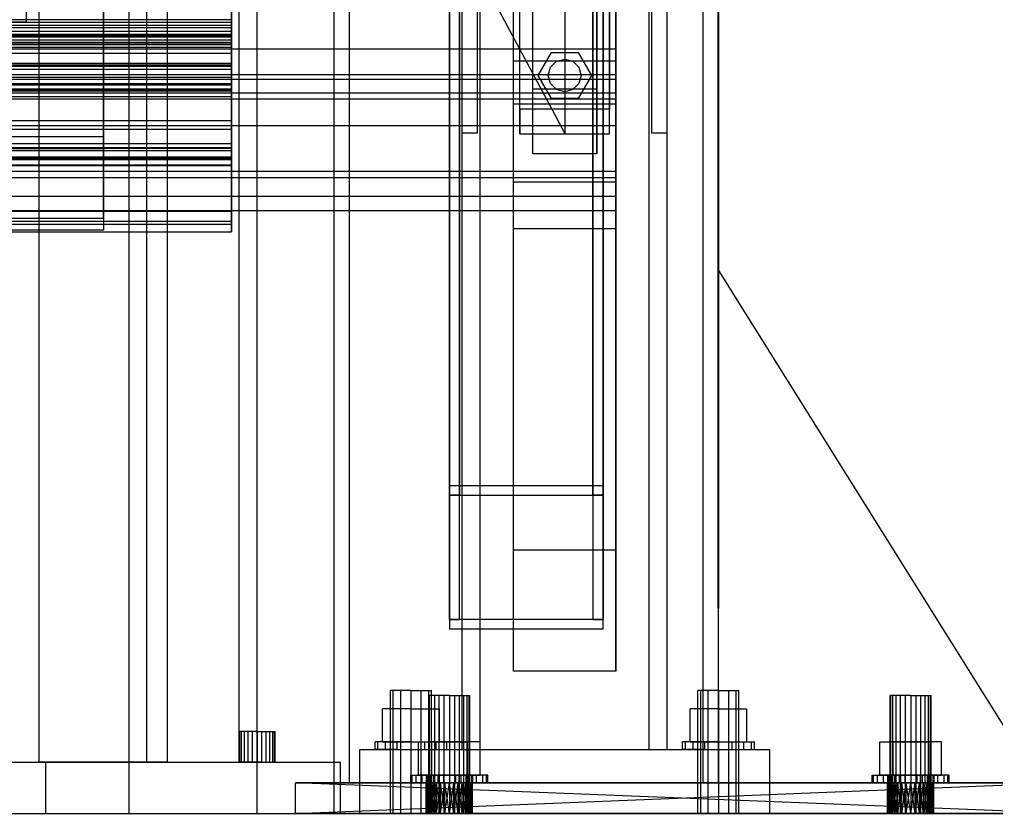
# Model space of a CAD drawing. Header units: millimetres. Extents: x -1970 to 34302, y -65268 to 6837.
# Drawn here: x 217.3 to 598.1, y -36000 to -35690 of the extents above; entities that cross this region are included whole.
import ezdxf

# ---------------------------------------------------------------- set-up
doc = ezdxf.new("R2010")
doc.units = ezdxf.units.MM
for name, color, linetype, lineweight in [('COTAS_O', 1, 'Continuous', 0), ('COTAS_P', 1, 'Continuous', 0), ('frontal_briquetadora', 7, 'Continuous', 0), ('frontal_C01', 7, 'Continuous', 0), ('frontal_C02', 7, 'Continuous', 0), ('frontal_C05', 7, 'Continuous', 0), ('frontal_C07', 7, 'Continuous', 0), ('frontal_dos-mix', 7, 'Continuous', 0), ('frontal_tolva_provisional', 7, 'Continuous', 0)]:
    doc.layers.add(name, color=color, linetype=linetype, lineweight=lineweight)
doc.dimstyles.new('R19_100', dxfattribs={"dimtxt": 250, "dimasz": 150, "dimexe": 150, "dimexo": 80, "dimgap": 100, "dimtad": 1, "dimtih": 1, "dimtoh": 1, "dimdsep": 46, "dimcen": 0.09, "dimadec": 0, "dimazin": 0, "dimtfac": 1, "dimtdec": 4, "dimtofl": 0, "dimtmove": 0, "dimatfit": 3, "dimfxl": 1, "dimtolj": 1, "dimtzin": 0, "dimarcsym": 0})

# ---------------------------------------------------------------- blocks, each defined once
blk = doc.blocks.new('*D41')
at = {"layer": 'COTAS_O', "color": 0, "lineweight": -2, "transparency": 16777216}
for p, q in [((-1480, -35920), (-1480, -35150)), ((490, -35920), (490, -35150)), ((-1330, -35300), (340, -35300))]:
    blk.add_line(p, q, dxfattribs=at)
at = {"layer": 'COTAS_O', "color": 0, "transparency": 16777216}
for points in [[(-1330, -35275), (-1330, -35325), (-1480, -35300)], [(340, -35275), (340, -35325), (490, -35300)]]:
    blk.add_solid(points, dxfattribs=at)
at = {"layer": 'Defpoints', "color": 0, "transparency": 16777216}
for p in [(490, -35300), (-1480, -36000), (490, -36000)]:
    blk.add_point(p, dxfattribs=at)
blk = doc.blocks.new('*D43')
at = {"layer": 'COTAS_P', "color": 0, "lineweight": -2, "transparency": 16777216}
for p, q in [((-804, -35920), (-804, -35150)), ((804, -35920), (804, -35150)), ((-654, -35300), (654, -35300))]:
    blk.add_line(p, q, dxfattribs=at)
at = {"layer": 'COTAS_P', "color": 0, "transparency": 16777216}
for points in [[(-654, -35275), (-654, -35325), (-804, -35300)], [(654, -35275), (654, -35325), (804, -35300)]]:
    blk.add_solid(points, dxfattribs=at)
at = {"layer": 'Defpoints', "color": 0, "transparency": 16777216}
for p in [(804, -35300), (-804, -36000), (804, -36000)]:
    blk.add_point(p, dxfattribs=at)

msp = doc.modelspace()

# ---------------------------------------------------------------- linework, layer by layer
at = {"layer": 'frontal_briquetadora'}
for p, q in [((340, -35988), (340, -34950)), ((346, -35988), (346, -34950)), ((484, -35988), (484, -34950)), ((490, -35988), (490, -34950)), ((385, -35872.053), (385, -35072.053)), ((445, -35072.053), (445, -35872.053)), ((385, -35075.779), (385, -35875.779)), ((389, -35075.779), (389, -35875.779)), ((441, -35875.779), (441, -35075.779)), ((445, -35875.779), (445, -35075.779)), ((385, -35924.221), (385, -35124.221)), ((389, -35924.221), (389, -35124.221)), ((441, -35124.221), (441, -35924.221)), ((445, -35124.221), (445, -35924.221)), ((385, -35127.947), (385, -35927.947)), ((445, -35927.947), (445, -35127.947)), ((490, -35988), (490, -35788)), ((490, -35788), (615, -35988)), ((445, -35872.053), (385, -35872.053)), ((385, -35872.053), (385, -35875.779)), ((445, -35875.779), (445, -35872.053)), ((385, -35875.779), (445, -35875.779)), ((389, -35875.779), (385, -35875.779)), ((385, -35875.779), (385, -35924.221)), ((389, -35924.221), (389, -35875.779)), ((445, -35875.779), (441, -35875.779)), ((441, -35875.779), (441, -35924.221)), ((445, -35924.221), (445, -35875.779)), ((445, -35924.221), (385, -35924.221)), ((385, -35924.221), (385, -35927.947)), ((385, -35924.221), (389, -35924.221)), ((441, -35924.221), (445, -35924.221)), ((445, -35927.947), (445, -35924.221)), ((385, -35927.947), (445, -35927.947)), ((377.273, -35954), (377, -35954)), ((377, -36000), (377, -35954)), ((378.072, -35954), (377.273, -35954)), ((377.273, -36000), (377.273, -35954)), ((379.343, -35954), (378.072, -35954)), ((378.072, -36000), (378.072, -35954)), ((381, -35954), (379.343, -35954)), ((379.343, -36000), (379.343, -35954)), ((382.929, -35954), (381, -35954)), ((381, -36000), (381, -35954)), ((385, -35954), (382.929, -35954)), ((382.929, -36000), (382.929, -35954)), ((385, -35954), (387.071, -35954)), ((385, -35954), (385, -36000)), ((387.071, -35954), (389, -35954)), ((387.071, -36000), (387.071, -35954)), ((389, -35954), (390.657, -35954)), ((389, -36000), (389, -35954)), ((390.657, -35954), (391.928, -35954)), ((390.657, -36000), (390.657, -35954)), ((391.928, -35954), (392.727, -35954)), ((391.928, -36000), (391.928, -35954)), ((392.727, -35954), (393, -35954)), ((392.727, -36000), (392.727, -35954)), ((393, -36000), (393, -35954)), ((557.273, -35954), (557, -35954)), ((557, -36000), (557, -35954)), ((558.072, -35954), (557.273, -35954)), ((557.273, -36000), (557.273, -35954)), ((559.343, -35954), (558.072, -35954)), ((558.072, -36000), (558.072, -35954)), ((561, -35954), (559.343, -35954)), ((559.343, -36000), (559.343, -35954)), ((562.929, -35954), (561, -35954)), ((561, -36000), (561, -35954)), ((565, -35954), (562.929, -35954)), ((562.929, -36000), (562.929, -35954)), ((565, -35954), (567.071, -35954)), ((565, -35954), (565, -36000)), ((567.071, -35954), (569, -35954)), ((567.071, -36000), (567.071, -35954)), ((569, -35954), (570.657, -35954)), ((569, -36000), (569, -35954)), ((570.657, -35954), (571.928, -35954)), ((570.657, -36000), (570.657, -35954)), ((571.928, -35954), (572.727, -35954)), ((571.928, -36000), (571.928, -35954)), ((572.727, -35954), (573, -35954)), ((572.727, -36000), (572.727, -35954)), ((573, -36000), (573, -35954)), ((373.006, -35985), (373.006, -35972)), ((373.006, -35972), (385, -35972)), ((373.006, -35972), (378.072, -35972)), ((385, -35972), (378.072, -35972)), ((378.072, -35972), (378.072, -35985)), ((396.994, -35972), (385, -35972)), ((385, -35972), (385, -35985)), ((385, -35972), (391.928, -35972)), ((391.928, -35972), (391.928, -35985)), ((396.994, -35972), (391.928, -35972)), ((396.994, -35985), (396.994, -35972)), ((553.006, -35985), (553.006, -35972)), ((553.006, -35972), (565, -35972)), ((553.006, -35972), (558.072, -35972)), ((565, -35972), (558.072, -35972)), ((558.072, -35972), (558.072, -35985)), ((576.994, -35972), (565, -35972)), ((565, -35972), (565, -35985)), ((565, -35972), (571.928, -35972)), ((571.928, -35972), (571.928, -35985)), ((576.994, -35972), (571.928, -35972)), ((576.994, -35985), (576.994, -35972)), ((370, -35988), (370, -35985)), ((370, -35985), (370.511, -35985)), ((370, -35985), (376, -35985)), ((370.511, -35988), (370.511, -35985)), ((370.511, -35985), (372.01, -35985)), ((370.511, -35985), (376.307, -35985)), ((372.01, -35988), (372.01, -35985)), ((372.01, -35985), (374.393, -35985)), ((372.01, -35985), (377.206, -35985)), ((385, -35985), (373.006, -35985)), ((378.072, -35985), (373.006, -35985)), ((374.393, -35988), (374.393, -35985)), ((374.393, -35985), (377.5, -35985)), ((374.393, -35985), (378.636, -35985)), ((376.307, -35985), (376, -35985)), ((376, -35985), (376, -35988)), ((377.206, -35985), (376.307, -35985)), ((376.307, -35985), (376.307, -35988)), ((378.636, -35985), (377.206, -35985)), ((377.206, -35985), (377.206, -35988)), ((377.5, -35988), (377.5, -35985)), ((377.5, -35985), (381.118, -35985)), ((377.5, -35985), (380.5, -35985)), ((378.072, -35985), (385, -35985)), ((380.5, -35985), (378.636, -35985)), ((378.636, -35985), (378.636, -35988)), ((382.671, -35985), (380.5, -35985)), ((380.5, -35985), (380.5, -35988)), ((381.118, -35988), (381.118, -35985)), ((381.118, -35985), (385, -35985)), ((381.118, -35985), (382.671, -35985)), ((385, -35985), (382.671, -35985)), ((382.671, -35985), (382.671, -35988)), ((388.882, -35985), (385, -35985)), ((385, -35985), (385, -35988)), ((385, -35985), (387.329, -35985)), ((385, -35985), (396.994, -35985)), ((391.928, -35985), (385, -35985)), ((387.329, -35985), (387.329, -35988)), ((388.882, -35985), (387.329, -35985)), ((387.329, -35985), (389.5, -35985)), ((388.882, -35988), (388.882, -35985)), ((392.5, -35985), (388.882, -35985)), ((389.5, -35985), (389.5, -35988)), ((392.5, -35985), (389.5, -35985)), ((389.5, -35985), (391.364, -35985)), ((391.364, -35985), (391.364, -35988)), ((395.607, -35985), (391.364, -35985)), ((391.364, -35985), (392.794, -35985)), ((391.928, -35985), (396.994, -35985)), ((392.5, -35988), (392.5, -35985)), ((395.607, -35985), (392.5, -35985)), ((392.794, -35985), (392.794, -35988)), ((397.99, -35985), (392.794, -35985)), ((392.794, -35985), (393.693, -35985)), ((393.693, -35985), (393.693, -35988)), ((399.489, -35985), (393.693, -35985)), ((393.693, -35985), (394, -35985)), ((394, -35985), (394, -35988)), ((400, -35985), (394, -35985)), ((395.607, -35988), (395.607, -35985)), ((397.99, -35985), (395.607, -35985)), ((397.99, -35988), (397.99, -35985)), ((399.489, -35985), (397.99, -35985)), ((399.489, -35988), (399.489, -35985)), ((400, -35985), (399.489, -35985)), ((400, -35988), (400, -35985)), ((550, -35988), (550, -35985)), ((550, -35985), (550.511, -35985)), ((550, -35985), (556, -35985)), ((550.511, -35988), (550.511, -35985)), ((550.511, -35985), (552.01, -35985)), ((550.511, -35985), (556.307, -35985)), ((552.01, -35988), (552.01, -35985)), ((552.01, -35985), (554.393, -35985)), ((552.01, -35985), (557.206, -35985)), ((565, -35985), (553.006, -35985)), ((558.072, -35985), (553.006, -35985)), ((554.393, -35988), (554.393, -35985)), ((554.393, -35985), (557.5, -35985)), ((554.393, -35985), (558.636, -35985)), ((556.307, -35985), (556, -35985)), ((556, -35985), (556, -35988)), ((557.206, -35985), (556.307, -35985)), ((556.307, -35985), (556.307, -35988)), ((558.636, -35985), (557.206, -35985)), ((557.206, -35985), (557.206, -35988)), ((557.5, -35988), (557.5, -35985)), ((557.5, -35985), (561.118, -35985)), ((557.5, -35985), (560.5, -35985)), ((558.072, -35985), (565, -35985)), ((560.5, -35985), (558.636, -35985)), ((558.636, -35985), (558.636, -35988)), ((562.671, -35985), (560.5, -35985)), ((560.5, -35985), (560.5, -35988)), ((561.118, -35988), (561.118, -35985)), ((561.118, -35985), (565, -35985)), ((561.118, -35985), (562.671, -35985)), ((565, -35985), (562.671, -35985)), ((562.671, -35985), (562.671, -35988)), ((568.882, -35985), (565, -35985)), ((565, -35985), (565, -35988)), ((565, -35985), (567.329, -35985)), ((565, -35985), (576.994, -35985)), ((571.928, -35985), (565, -35985)), ((567.329, -35985), (567.329, -35988)), ((568.882, -35985), (567.329, -35985)), ((567.329, -35985), (569.5, -35985)), ((568.882, -35988), (568.882, -35985)), ((572.5, -35985), (568.882, -35985)), ((569.5, -35985), (569.5, -35988)), ((572.5, -35985), (569.5, -35985)), ((569.5, -35985), (571.364, -35985)), ((571.364, -35985), (571.364, -35988)), ((575.607, -35985), (571.364, -35985)), ((571.364, -35985), (572.794, -35985)), ((571.928, -35985), (576.994, -35985)), ((572.5, -35988), (572.5, -35985)), ((575.607, -35985), (572.5, -35985)), ((572.794, -35985), (572.794, -35988)), ((577.99, -35985), (572.794, -35985)), ((572.794, -35985), (573.693, -35985)), ((573.693, -35985), (573.693, -35988)), ((579.489, -35985), (573.693, -35985)), ((573.693, -35985), (574, -35985)), ((574, -35985), (574, -35988)), ((580, -35985), (574, -35985)), ((575.607, -35988), (575.607, -35985)), ((577.99, -35985), (575.607, -35985)), ((577.99, -35988), (577.99, -35985)), ((579.489, -35985), (577.99, -35985)), ((579.489, -35988), (579.489, -35985)), ((580, -35985), (579.489, -35985)), ((580, -35988), (580, -35985)), ((565, -35988), (325, -35988)), ((325, -35988), (563.244, -35988)), ((325, -35988), (385, -35988)), ((386.756, -35988), (325, -35988)), ((325, -35988), (383.244, -35988)), ((625, -35988), (325, -35988)), ((325, -35988), (561.556, -35988)), ((388.444, -35988), (325, -35988)), ((325, -35988), (381.556, -35988)), ((325, -35988), (560, -35988)), ((390, -35988), (325, -35988)), ((325, -35988), (380, -35988)), ((325, -35988), (558.636, -35988)), ((325, -35988), (378.636, -35988)), ((325, -35988), (557.517, -35988)), ((325, -35988), (377.517, -35988)), ((325, -35988), (556.685, -35988)), ((325, -35988), (376.685, -35988)), ((325, -35988), (556.173, -35988)), ((325, -35988), (376.173, -35988)), ((325, -35988), (556, -35988)), ((325, -35988), (376, -35988)), ((566.756, -35988), (325, -35988)), ((325, -36000), (325, -35988)), ((625, -36000), (325, -35988)), ((325, -36000), (625, -35988)), ((340, -35988), (346, -35988)), ((346, -35988), (484, -35988)), ((370.511, -35988), (370, -35988)), ((376, -35988), (370, -35988)), ((372.01, -35988), (370.511, -35988)), ((376.307, -35988), (370.511, -35988)), ((374.393, -35988), (372.01, -35988)), ((377.206, -35988), (372.01, -35988)), ((377.5, -35988), (374.393, -35988)), ((378.636, -35988), (374.393, -35988)), ((376, -35988), (376.173, -35988)), ((385, -35988), (376, -35988)), ((383.244, -35988), (376, -35988)), ((381.556, -35988), (376, -35988)), ((380, -35988), (376, -35988)), ((378.636, -35988), (376, -35988)), ((377.517, -35988), (376, -35988)), ((376, -36000), (376.173, -35988)), ((376, -36000), (376, -35988)), ((376.173, -36000), (376, -35988)), ((376, -35988), (376.307, -35988)), ((376.173, -35988), (376.685, -35988)), ((385, -35988), (376.173, -35988)), ((376.173, -36000), (376.685, -35988)), ((376.173, -36000), (376.173, -35988)), ((376.685, -36000), (376.173, -35988)), ((376.307, -35988), (377.206, -35988)), ((376.685, -35988), (377.517, -35988)), ((385, -35988), (376.685, -35988)), ((376.685, -36000), (377.517, -35988)), ((376.685, -36000), (376.685, -35988)), ((377.517, -36000), (376.685, -35988)), ((377.206, -35988), (378.636, -35988)), ((381.118, -35988), (377.5, -35988)), ((380.5, -35988), (377.5, -35988)), ((377.517, -35988), (378.636, -35988)), ((385, -35988), (377.517, -35988)), ((377.517, -36000), (378.636, -35988)), ((377.517, -36000), (377.517, -35988)), ((378.636, -36000), (377.517, -35988)), ((378.636, -35988), (380, -35988)), ((385, -35988), (378.636, -35988)), ((378.636, -36000), (380, -35988)), ((378.636, -36000), (378.636, -35988)), ((380, -36000), (378.636, -35988)), ((378.636, -35988), (380.5, -35988)), ((380, -35988), (381.556, -35988)), ((385, -35988), (380, -35988)), ((380, -36000), (381.556, -35988)), ((380, -36000), (380, -35988)), ((381.556, -36000), (380, -35988)), ((380.5, -35988), (382.671, -35988)), ((385, -35988), (381.118, -35988)), ((382.671, -35988), (381.118, -35988)), ((381.556, -35988), (383.244, -35988)), ((385, -35988), (381.556, -35988)), ((381.556, -36000), (383.244, -35988)), ((381.556, -36000), (381.556, -35988)), ((383.244, -36000), (381.556, -35988)), ((382.671, -35988), (385, -35988)), ((383.244, -35988), (385, -35988)), ((383.244, -36000), (385, -35988)), ((383.244, -36000), (383.244, -35988)), ((385, -36000), (383.244, -35988)), ((385, -35988), (386.756, -35988)), ((385, -35988), (388.444, -35988)), ((385, -35988), (390, -35988)), ((385, -35988), (391.364, -35988)), ((385, -35988), (392.483, -35988)), ((385, -35988), (393.315, -35988)), ((385, -35988), (393.827, -35988)), ((385, -35988), (394, -35988)), ((385, -35988), (385, -36000)), ((386.756, -36000), (385, -35988)), ((385, -36000), (386.756, -35988)), ((385, -35988), (388.882, -35988)), ((387.329, -35988), (385, -35988)), ((386.756, -35988), (388.444, -35988)), ((386.756, -35988), (394, -35988)), ((386.756, -36000), (386.756, -35988)), ((388.444, -36000), (386.756, -35988)), ((386.756, -36000), (388.444, -35988)), ((387.329, -35988), (388.882, -35988)), ((389.5, -35988), (387.329, -35988)), ((388.444, -35988), (390, -35988)), ((388.444, -35988), (394, -35988)), ((388.444, -36000), (388.444, -35988)), ((390, -36000), (388.444, -35988)), ((388.444, -36000), (390, -35988)), ((388.882, -35988), (392.5, -35988)), ((389.5, -35988), (392.5, -35988)), ((391.364, -35988), (389.5, -35988)), ((391.364, -35988), (390, -35988)), ((390, -35988), (394, -35988)), ((390, -35988), (558.636, -35988)), ((565, -35988), (390, -35988)), ((390, -36000), (390, -35988)), ((391.364, -36000), (390, -35988)), ((390, -36000), (391.364, -35988)), ((392.483, -35988), (391.364, -35988)), ((391.364, -35988), (394, -35988)), ((391.364, -35988), (558.636, -35988)), ((391.364, -35988), (556, -35988)), ((391.364, -35988), (556.173, -35988)), ((391.364, -35988), (556.685, -35988)), ((391.364, -35988), (557.517, -35988)), ((565, -35988), (391.364, -35988)), ((391.364, -36000), (391.364, -35988)), ((392.483, -36000), (391.364, -35988)), ((391.364, -36000), (392.483, -35988)), ((391.364, -35988), (395.607, -35988)), ((392.794, -35988), (391.364, -35988)), ((393.315, -35988), (392.483, -35988)), ((392.483, -35988), (394, -35988)), ((392.483, -35988), (558.636, -35988)), ((565, -35988), (392.483, -35988)), ((392.483, -36000), (392.483, -35988)), ((393.315, -36000), (392.483, -35988)), ((392.483, -36000), (393.315, -35988)), ((392.5, -35988), (395.607, -35988)), ((392.794, -35988), (397.99, -35988)), ((393.693, -35988), (392.794, -35988)), ((393.827, -35988), (393.315, -35988)), ((393.315, -35988), (394, -35988)), ((393.315, -35988), (558.636, -35988)), ((565, -35988), (393.315, -35988)), ((393.315, -36000), (393.315, -35988)), ((393.827, -36000), (393.315, -35988)), ((393.315, -36000), (393.827, -35988)), ((393.693, -35988), (399.489, -35988)), ((394, -35988), (393.693, -35988)), ((394, -35988), (393.827, -35988)), ((393.827, -35988), (558.636, -35988)), ((393.827, -35988), (565, -35988)), ((393.827, -36000), (393.827, -35988)), ((394, -36000), (393.827, -35988)), ((393.827, -36000), (394, -35988)), ((394, -35988), (558.636, -35988)), ((394, -35988), (560, -35988)), ((394, -35988), (561.556, -35988)), ((394, -35988), (563.244, -35988)), ((394, -35988), (565, -35988)), ((394, -36000), (394, -35988)), ((394, -35988), (400, -35988)), ((395.607, -35988), (397.99, -35988)), ((397.99, -35988), (399.489, -35988)), ((399.489, -35988), (400, -35988)), ((484, -35988), (490, -35988)), ((615, -35988), (490, -35988)), ((550.511, -35988), (550, -35988)), ((556, -35988), (550, -35988)), ((552.01, -35988), (550.511, -35988)), ((556.307, -35988), (550.511, -35988)), ((554.393, -35988), (552.01, -35988)), ((557.206, -35988), (552.01, -35988)), ((557.5, -35988), (554.393, -35988)), ((558.636, -35988), (554.393, -35988)), ((556, -35988), (556.173, -35988)), ((565, -35988), (556, -35988)), ((563.244, -35988), (556, -35988)), ((561.556, -35988), (556, -35988)), ((560, -35988), (556, -35988)), ((558.636, -35988), (556, -35988)), ((556, -36000), (556.173, -35988)), ((556, -36000), (556, -35988)), ((556.173, -36000), (556, -35988)), ((556, -35988), (556.307, -35988)), ((556.173, -35988), (556.685, -35988)), ((565, -35988), (556.173, -35988)), ((556.173, -36000), (556.685, -35988)), ((556.173, -36000), (556.173, -35988)), ((556.685, -36000), (556.173, -35988)), ((556.307, -35988), (557.206, -35988)), ((556.685, -35988), (557.517, -35988)), ((565, -35988), (556.685, -35988)), ((556.685, -36000), (557.517, -35988)), ((556.685, -36000), (556.685, -35988)), ((557.517, -36000), (556.685, -35988)), ((557.206, -35988), (558.636, -35988)), ((561.118, -35988), (557.5, -35988)), ((560.5, -35988), (557.5, -35988)), ((557.517, -35988), (558.636, -35988)), ((565, -35988), (557.517, -35988)), ((557.517, -36000), (558.636, -35988)), ((557.517, -36000), (557.517, -35988)), ((558.636, -36000), (557.517, -35988)), ((558.636, -35988), (560, -35988)), ((565, -35988), (558.636, -35988)), ((558.636, -36000), (560, -35988)), ((558.636, -36000), (558.636, -35988)), ((560, -36000), (558.636, -35988)), ((558.636, -35988), (560.5, -35988)), ((560, -35988), (561.556, -35988)), ((565, -35988), (560, -35988)), ((560, -36000), (561.556, -35988)), ((560, -36000), (560, -35988)), ((561.556, -36000), (560, -35988)), ((560.5, -35988), (562.671, -35988)), ((565, -35988), (561.118, -35988)), ((562.671, -35988), (561.118, -35988)), ((561.556, -35988), (563.244, -35988)), ((565, -35988), (561.556, -35988)), ((561.556, -36000), (563.244, -35988)), ((561.556, -36000), (561.556, -35988)), ((563.244, -36000), (561.556, -35988)), ((562.671, -35988), (565, -35988)), ((563.244, -35988), (565, -35988)), ((563.244, -36000), (565, -35988)), ((563.244, -36000), (563.244, -35988)), ((565, -36000), (563.244, -35988)), ((565, -35988), (566.756, -35988)), ((565, -35988), (625, -35988)), ((565, -35988), (565, -36000)), ((566.756, -36000), (565, -35988)), ((565, -36000), (566.756, -35988)), ((565, -35988), (568.882, -35988)), ((567.329, -35988), (565, -35988)), ((566.756, -35988), (625, -35988)), ((568.444, -35988), (566.756, -35988)), ((566.756, -35988), (570, -35988)), ((566.756, -35988), (571.364, -35988)), ((566.756, -35988), (572.483, -35988)), ((566.756, -35988), (573.315, -35988)), ((566.756, -35988), (573.827, -35988)), ((566.756, -35988), (574, -35988)), ((566.756, -36000), (566.756, -35988)), ((568.444, -36000), (566.756, -35988)), ((566.756, -36000), (568.444, -35988)), ((567.329, -35988), (568.882, -35988)), ((569.5, -35988), (567.329, -35988)), ((568.444, -35988), (625, -35988)), ((570, -35988), (568.444, -35988)), ((568.444, -35988), (574, -35988)), ((568.444, -36000), (568.444, -35988)), ((570, -36000), (568.444, -35988)), ((568.444, -36000), (570, -35988)), ((568.882, -35988), (572.5, -35988)), ((569.5, -35988), (572.5, -35988)), ((571.364, -35988), (569.5, -35988)), ((570, -35988), (625, -35988)), ((571.364, -35988), (570, -35988)), ((570, -35988), (574, -35988)), ((570, -36000), (570, -35988)), ((571.364, -36000), (570, -35988)), ((570, -36000), (571.364, -35988)), ((571.364, -35988), (625, -35988)), ((572.483, -35988), (571.364, -35988)), ((571.364, -35988), (574, -35988)), ((571.364, -36000), (571.364, -35988)), ((572.483, -36000), (571.364, -35988)), ((571.364, -36000), (572.483, -35988)), ((571.364, -35988), (575.607, -35988)), ((572.794, -35988), (571.364, -35988)), ((572.483, -35988), (625, -35988)), ((573.315, -35988), (572.483, -35988)), ((572.483, -35988), (574, -35988)), ((572.483, -36000), (572.483, -35988)), ((573.315, -36000), (572.483, -35988)), ((572.483, -36000), (573.315, -35988)), ((572.5, -35988), (575.607, -35988)), ((572.794, -35988), (577.99, -35988)), ((573.693, -35988), (572.794, -35988)), ((573.315, -35988), (625, -35988)), ((573.827, -35988), (573.315, -35988)), ((573.315, -36000), (573.315, -35988)), ((573.827, -36000), (573.315, -35988)), ((573.315, -36000), (573.827, -35988)), ((573.693, -35988), (579.489, -35988)), ((574, -35988), (573.693, -35988)), ((573.827, -35988), (625, -35988)), ((574, -35988), (573.827, -35988)), ((573.827, -36000), (573.827, -35988)), ((574, -36000), (573.827, -35988)), ((573.827, -36000), (574, -35988)), ((574, -35988), (625, -35988)), ((574, -36000), (574, -35988)), ((574, -35988), (580, -35988)), ((575.607, -35988), (577.99, -35988)), ((577.99, -35988), (579.489, -35988)), ((579.489, -35988), (580, -35988)), ((325, -36000), (565, -36000)), ((563.244, -36000), (325, -36000)), ((385, -36000), (325, -36000)), ((325, -36000), (386.756, -36000)), ((383.244, -36000), (325, -36000)), ((325, -36000), (625, -36000)), ((561.556, -36000), (325, -36000)), ((325, -36000), (388.444, -36000)), ((381.556, -36000), (325, -36000)), ((560, -36000), (325, -36000)), ((325, -36000), (390, -36000)), ((380, -36000), (325, -36000)), ((558.636, -36000), (325, -36000)), ((378.636, -36000), (325, -36000)), ((557.517, -36000), (325, -36000)), ((377.517, -36000), (325, -36000)), ((556.685, -36000), (325, -36000)), ((376.685, -36000), (325, -36000)), ((556.173, -36000), (325, -36000)), ((376.173, -36000), (325, -36000)), ((556, -36000), (325, -36000)), ((376, -36000), (325, -36000)), ((325, -36000), (566.756, -36000)), ((376.173, -36000), (376, -36000)), ((376, -36000), (385, -36000)), ((376, -36000), (383.244, -36000)), ((376, -36000), (381.556, -36000)), ((376, -36000), (380, -36000)), ((376, -36000), (378.636, -36000)), ((376, -36000), (377.517, -36000)), ((376.685, -36000), (376.173, -36000)), ((376.173, -36000), (385, -36000)), ((377.517, -36000), (376.685, -36000)), ((376.685, -36000), (385, -36000)), ((377.273, -36000), (377, -36000)), ((378.072, -36000), (377.273, -36000)), ((378.636, -36000), (377.517, -36000)), ((377.517, -36000), (385, -36000)), ((379.343, -36000), (378.072, -36000)), ((380, -36000), (378.636, -36000)), ((378.636, -36000), (385, -36000)), ((381, -36000), (379.343, -36000)), ((381.556, -36000), (380, -36000)), ((380, -36000), (385, -36000)), ((382.929, -36000), (381, -36000)), ((383.244, -36000), (381.556, -36000)), ((381.556, -36000), (385, -36000)), ((382.929, -36000), (385, -36000)), ((385, -36000), (383.244, -36000)), ((386.756, -36000), (385, -36000)), ((388.444, -36000), (385, -36000)), ((390, -36000), (385, -36000)), ((391.364, -36000), (385, -36000)), ((392.483, -36000), (385, -36000)), ((393.315, -36000), (385, -36000)), ((393.827, -36000), (385, -36000)), ((394, -36000), (385, -36000)), ((385, -36000), (387.071, -36000)), ((388.444, -36000), (386.756, -36000)), ((394, -36000), (386.756, -36000)), ((387.071, -36000), (389, -36000)), ((390, -36000), (388.444, -36000)), ((394, -36000), (388.444, -36000)), ((389, -36000), (390.657, -36000)), ((390, -36000), (391.364, -36000)), ((394, -36000), (390, -36000)), ((558.636, -36000), (390, -36000)), ((390, -36000), (565, -36000)), ((390.657, -36000), (391.928, -36000)), ((391.364, -36000), (392.483, -36000)), ((394, -36000), (391.364, -36000)), ((558.636, -36000), (391.364, -36000)), ((556, -36000), (391.364, -36000)), ((556.173, -36000), (391.364, -36000)), ((556.685, -36000), (391.364, -36000)), ((557.517, -36000), (391.364, -36000)), ((391.364, -36000), (565, -36000)), ((391.928, -36000), (392.727, -36000)), ((392.483, -36000), (393.315, -36000)), ((394, -36000), (392.483, -36000)), ((558.636, -36000), (392.483, -36000)), ((392.483, -36000), (565, -36000)), ((392.727, -36000), (393, -36000)), ((393.315, -36000), (393.827, -36000)), ((394, -36000), (393.315, -36000)), ((558.636, -36000), (393.315, -36000)), ((393.315, -36000), (565, -36000)), ((393.827, -36000), (394, -36000)), ((558.636, -36000), (393.827, -36000)), ((565, -36000), (393.827, -36000)), ((558.636, -36000), (394, -36000)), ((560, -36000), (394, -36000)), ((561.556, -36000), (394, -36000)), ((563.244, -36000), (394, -36000)), ((565, -36000), (394, -36000)), ((556.173, -36000), (556, -36000)), ((556, -36000), (565, -36000)), ((556, -36000), (563.244, -36000)), ((556, -36000), (561.556, -36000)), ((556, -36000), (560, -36000)), ((556, -36000), (558.636, -36000)), ((556.685, -36000), (556.173, -36000)), ((556.173, -36000), (565, -36000)), ((557.517, -36000), (556.685, -36000)), ((556.685, -36000), (565, -36000)), ((557.273, -36000), (557, -36000)), ((558.072, -36000), (557.273, -36000)), ((558.636, -36000), (557.517, -36000)), ((557.517, -36000), (565, -36000)), ((559.343, -36000), (558.072, -36000)), ((560, -36000), (558.636, -36000)), ((558.636, -36000), (565, -36000)), ((561, -36000), (559.343, -36000)), ((561.556, -36000), (560, -36000)), ((560, -36000), (565, -36000)), ((562.929, -36000), (561, -36000)), ((563.244, -36000), (561.556, -36000)), ((561.556, -36000), (565, -36000)), ((562.929, -36000), (565, -36000)), ((565, -36000), (563.244, -36000)), ((566.756, -36000), (565, -36000)), ((625, -36000), (565, -36000)), ((565, -36000), (567.071, -36000)), ((625, -36000), (566.756, -36000)), ((566.756, -36000), (568.444, -36000)), ((570, -36000), (566.756, -36000)), ((571.364, -36000), (566.756, -36000)), ((572.483, -36000), (566.756, -36000)), ((573.315, -36000), (566.756, -36000)), ((573.827, -36000), (566.756, -36000)), ((574, -36000), (566.756, -36000)), ((567.071, -36000), (569, -36000)), ((625, -36000), (568.444, -36000)), ((568.444, -36000), (570, -36000)), ((574, -36000), (568.444, -36000)), ((569, -36000), (570.657, -36000)), ((625, -36000), (570, -36000)), ((570, -36000), (571.364, -36000)), ((574, -36000), (570, -36000)), ((570.657, -36000), (571.928, -36000)), ((625, -36000), (571.364, -36000)), ((571.364, -36000), (572.483, -36000)), ((574, -36000), (571.364, -36000)), ((571.928, -36000), (572.727, -36000)), ((625, -36000), (572.483, -36000)), ((572.483, -36000), (573.315, -36000)), ((574, -36000), (572.483, -36000)), ((572.727, -36000), (573, -36000)), ((625, -36000), (573.315, -36000)), ((573.315, -36000), (573.827, -36000)), ((625, -36000), (573.827, -36000)), ((573.827, -36000), (574, -36000)), ((625, -36000), (574, -36000))]:
    msp.add_line(p, q, dxfattribs=at)
at = {"layer": 'frontal_C01'}
for p, q in [((250, -35735.764), (250, -32680.37)), ((250, -32685.104), (250, -35740.498)), ((390, -35975), (390, -34088.498)), ((397, -35975), (397, -34088.498)), ((463, -35975), (463, -34088.498)), ((470, -35975), (470, -34088.498)), ((390, -35975), (390, -34888.934)), ((397, -35975), (397, -34888.934)), ((463, -35975), (463, -34888.934)), ((470, -35975), (470, -34888.934)), ((417.5, -35717.137), (417.5, -35058.194)), ((442.5, -35058.194), (442.5, -35717.137)), ((417.5, -35742.506), (417.5, -35083.563)), ((442.5, -35742.506), (442.5, -35083.563)), ((410, -35706.138), (410, -35321.929)), ((450, -35321.929), (450, -35706.138)), ((410, -35753.506), (410, -35369.297)), ((450, -35753.506), (450, -35369.297)), ((412.5, -35725.019), (412.5, -35450.285)), ((447.5, -35450.285), (447.5, -35725.019)), ((412.5, -35734.624), (412.5, -35459.89)), ((447.5, -35734.624), (447.5, -35459.89)), ((430, -35734.369), (375, -35631.369)), ((390, -35734.369), (390, -35631.369)), ((396, -35734.369), (396, -35631.369)), ((430, -35631.369), (430, -35734.369)), ((464, -35734.369), (464, -35631.369)), ((470, -35734.369), (470, -35631.369)), ((300, -35709.45), (300, -35662.082)), ((300, -35665.284), (300, -35712.652)), ((300, -35666.681), (300, -35715.707)), ((300, -35717.671), (300, -35668.645)), ((300, -35672.381), (300, -35691.242)), ((300, -35703.124), (300, -35682.676)), ((300, -35691.242), (-300, -35691.242)), ((300, -35691.242), (300, -35703.124)), ((390, -35975), (390, -35689.369)), ((397, -35975), (397, -35689.369)), ((463, -35975), (463, -35689.369)), ((470, -35975), (470, -35689.369)), ((-300, -35703.124), (300, -35703.124)), ((419.6, -35711.869), (424.8, -35702.863)), ((424.8, -35702.863), (435.2, -35702.863)), ((435.2, -35702.863), (440.4, -35711.869)), ((410, -35753.506), (410, -35706.138)), ((410, -35706.138), (450, -35706.138)), ((410, -35897.026), (410, -35706.138)), ((424.457, -35708.669), (426.8, -35706.327)), ((426.8, -35706.327), (430, -35705.469)), ((430, -35705.469), (433.2, -35706.327)), ((433.2, -35706.327), (435.543, -35708.669)), ((450, -35706.138), (450, -35753.506)), ((450, -35706.138), (450, -35897.026)), ((-450, -35711.467), (450, -35711.467)), ((300, -35708.386), (-300, -35708.386)), ((-300, -35709.45), (300, -35709.45)), ((300, -35732.796), (300, -35708.386)), ((300, -35708.386), (300, -35713.377)), ((300, -35709.45), (300, -35712.652)), ((423.6, -35711.869), (424.457, -35708.669)), ((435.543, -35708.669), (436.4, -35711.869)), ((450, -35711.467), (450, -35721.072)), ((450, -35711.467), (450, -35749.361)), ((300, -35712.652), (-300, -35712.652)), ((-300, -35713.377), (300, -35713.377)), ((-300, -35714.983), (300, -35714.983)), ((300, -35713.377), (300, -35738.557)), ((300, -35714.983), (300, -35740.409)), ((300, -35718.045), (300, -35714.983)), ((424.8, -35720.876), (419.6, -35711.869)), ((424.457, -35715.069), (423.6, -35711.869)), ((426.8, -35717.412), (424.457, -35715.069)), ((435.543, -35715.069), (433.2, -35717.412)), ((440.4, -35711.869), (435.2, -35720.876)), ((436.4, -35711.869), (435.543, -35715.069)), ((-450, -35718.682), (450, -35718.682)), ((300, -35715.707), (-300, -35715.707)), ((-300, -35717.671), (300, -35717.671)), ((300, -35718.045), (-300, -35718.045)), ((300, -35717.671), (300, -35715.707)), ((300, -35743.943), (300, -35718.045)), ((417.5, -35742.506), (417.5, -35717.137)), ((417.5, -35717.137), (442.5, -35717.137)), ((430, -35718.269), (426.8, -35717.412)), ((433.2, -35717.412), (430, -35718.269)), ((442.5, -35717.137), (442.5, -35742.506)), ((450, -35718.682), (450, -35731.489)), ((450, -35718.682), (450, -35751.839)), ((450, -35721.072), (-450, -35721.072)), ((435.2, -35720.876), (424.8, -35720.876)), ((450, -35758.967), (450, -35721.072)), ((447.5, -35725.019), (412.5, -35725.019)), ((412.5, -35725.019), (412.5, -35734.624)), ((447.5, -35734.624), (447.5, -35725.019)), ((450, -35731.489), (-450, -35731.489)), ((-300, -35732.796), (300, -35732.796)), ((300, -35738.557), (300, -35732.796)), ((396, -35734.369), (390, -35734.369)), ((450, -35764.646), (450, -35731.489)), ((470, -35734.369), (464, -35734.369)), ((-250, -35735.764), (250, -35735.764)), ((250, -35735.764), (250, -35740.498)), ((412.5, -35734.624), (447.5, -35734.624)), ((300, -35738.557), (-300, -35738.557)), ((300, -35740.409), (-300, -35740.409)), ((250, -35740.498), (-250, -35740.498)), ((300, -35740.409), (300, -35743.943)), ((-300, -35743.943), (300, -35743.943)), ((442.5, -35742.506), (417.5, -35742.506)), ((450, -35749.361), (-450, -35749.361)), ((450, -35758.967), (450, -35749.361)), ((450, -35751.839), (-450, -35751.839)), ((450, -35764.646), (450, -35751.839)), ((450, -35753.506), (410, -35753.506)), ((410, -35944.394), (410, -35753.506)), ((450, -35944.394), (450, -35753.506)), ((-450, -35758.967), (450, -35758.967)), ((-450, -35764.646), (450, -35764.646)), ((410, -35944.394), (410, -35897.026)), ((410, -35897.026), (450, -35897.026)), ((450, -35897.026), (450, -35944.394)), ((450, -35944.394), (410, -35944.394)), ((363.072, -35952), (362, -35952)), ((362, -36000), (362, -35952)), ((366, -35952), (363.072, -35952)), ((363.072, -36000), (363.072, -35952)), ((370, -35952), (366, -35952)), ((366, -36000), (366, -35952)), ((370, -35952), (374, -35952)), ((370, -35952), (370, -36000)), ((374, -35952), (376.928, -35952)), ((374, -36000), (374, -35952)), ((376.928, -35952), (378, -35952)), ((376.928, -36000), (376.928, -35952)), ((378, -36000), (378, -35952)), ((483.072, -35952), (482, -35952)), ((482, -36000), (482, -35952)), ((486, -35952), (483.072, -35952)), ((483.072, -36000), (483.072, -35952)), ((490, -35952), (486, -35952)), ((486, -36000), (486, -35952)), ((490, -35952), (494, -35952)), ((490, -35952), (490, -36000)), ((494, -35952), (496.928, -35952)), ((494, -36000), (494, -35952)), ((496.928, -35952), (498, -35952)), ((496.928, -36000), (496.928, -35952)), ((498, -36000), (498, -35952)), ((370, -35959.2), (358.915, -35959.2)), ((358.915, -35972), (358.915, -35959.2)), ((370, -35959.2), (381.085, -35959.2)), ((370, -35959.2), (370, -35972)), ((381.085, -35972), (381.085, -35959.2)), ((490, -35959.2), (478.915, -35959.2)), ((478.915, -35972), (478.915, -35959.2)), ((490, -35959.2), (501.085, -35959.2)), ((490, -35959.2), (490, -35972)), ((501.085, -35972), (501.085, -35959.2)), ((357.066, -35972), (356, -35972)), ((356, -35975), (356, -35972)), ((360.101, -35972), (357.066, -35972)), ((357.066, -35975), (357.066, -35972)), ((358.915, -35972), (370, -35972)), ((364.642, -35972), (360.101, -35972)), ((360.101, -35975), (360.101, -35972)), ((370, -35972), (364.642, -35972)), ((364.642, -35975), (364.642, -35972)), ((370, -35972), (375.358, -35972)), ((370, -35972), (370, -35975)), ((370, -35972), (381.085, -35972)), ((375.358, -35972), (379.899, -35972)), ((375.358, -35975), (375.358, -35972)), ((379.899, -35972), (382.934, -35972)), ((379.899, -35975), (379.899, -35972)), ((382.934, -35972), (384, -35972)), ((382.934, -35975), (382.934, -35972)), ((384, -35975), (384, -35972)), ((477.066, -35972), (476, -35972)), ((476, -35975), (476, -35972)), ((480.101, -35972), (477.066, -35972)), ((477.066, -35975), (477.066, -35972)), ((478.915, -35972), (490, -35972)), ((484.642, -35972), (480.101, -35972)), ((480.101, -35975), (480.101, -35972)), ((490, -35972), (484.642, -35972)), ((484.642, -35975), (484.642, -35972)), ((490, -35972), (495.358, -35972)), ((490, -35972), (490, -35975)), ((490, -35972), (501.085, -35972)), ((495.358, -35972), (499.899, -35972)), ((495.358, -35975), (495.358, -35972)), ((499.899, -35972), (502.934, -35972)), ((499.899, -35975), (499.899, -35972)), ((502.934, -35972), (504, -35972)), ((502.934, -35975), (502.934, -35972)), ((504, -35975), (504, -35972)), ((350, -35975), (510, -35975)), ((350, -36000), (350, -35975)), ((357.066, -35975), (356, -35975)), ((360.101, -35975), (357.066, -35975)), ((364.642, -35975), (360.101, -35975)), ((364.642, -35975), (370, -35975)), ((370, -35975), (375.358, -35975)), ((375.358, -35975), (379.899, -35975)), ((379.899, -35975), (382.934, -35975)), ((382.934, -35975), (384, -35975)), ((390, -35975), (397, -35975)), ((397, -35975), (463, -35975)), ((463, -35975), (470, -35975)), ((477.066, -35975), (476, -35975)), ((480.101, -35975), (477.066, -35975)), ((484.642, -35975), (480.101, -35975)), ((484.642, -35975), (490, -35975)), ((490, -35975), (495.358, -35975)), ((495.358, -35975), (499.899, -35975)), ((499.899, -35975), (502.934, -35975)), ((502.934, -35975), (504, -35975)), ((510, -36000), (510, -35975)), ((350, -36000), (510, -36000)), ((363.072, -36000), (362, -36000)), ((366, -36000), (363.072, -36000)), ((366, -36000), (370, -36000)), ((370, -36000), (374, -36000)), ((374, -36000), (376.928, -36000)), ((376.928, -36000), (378, -36000)), ((483.072, -36000), (482, -36000)), ((486, -36000), (483.072, -36000)), ((486, -36000), (490, -36000)), ((490, -36000), (494, -36000)), ((494, -36000), (496.928, -36000)), ((496.928, -36000), (498, -36000))]:
    msp.add_line(p, q, dxfattribs=at)
at = {"layer": 'frontal_C02'}
for p, q in [((250, -35767.535), (250, -32976.99)), ((250, -32981.769), (250, -35772.314)), ((390, -35975), (390, -33576.746)), ((397, -35975), (397, -33576.746)), ((463, -35975), (463, -33576.746)), ((470, -35975), (470, -33576.746)), ((390, -35975), (390, -34072.136)), ((397, -35975), (397, -34072.136)), ((463, -35975), (463, -34072.136)), ((470, -35975), (470, -34072.136)), ((390, -35975), (390, -34861.253)), ((397, -35975), (397, -34861.253)), ((463, -35975), (463, -34861.253)), ((470, -35975), (470, -34861.253)), ((410, -35722.94), (410, -35590.77)), ((450, -35590.77), (450, -35722.94)), ((390, -35975), (390, -35610.837)), ((397, -35975), (397, -35610.837)), ((463, -35975), (463, -35610.837)), ((470, -35975), (470, -35610.837)), ((410, -35771.703), (410, -35639.533)), ((450, -35771.703), (450, -35639.533)), ((300, -35692.297), (300, -35658.193)), ((300, -35664.343), (300, -35700.907)), ((300, -35665.506), (300, -35699.61)), ((450, -35668.138), (450, -35701.61)), ((300, -35707.728), (300, -35671.164)), ((450, -35713.3), (450, -35679.829)), ((300, -35681.773), (300, -35694.76)), ((300, -35696.921), (300, -35685.947)), ((300, -35690.131), (-300, -35690.131)), ((-300, -35692.297), (300, -35692.297)), ((300, -35707.104), (300, -35690.131)), ((300, -35690.131), (300, -35701.532)), ((300, -35692.297), (300, -35699.61)), ((300, -35693.299), (-300, -35693.299)), ((300, -35694.76), (-300, -35694.76)), ((-300, -35695.796), (300, -35695.796)), ((-300, -35696.222), (300, -35696.222)), ((300, -35741.116), (300, -35693.299)), ((300, -35696.222), (300, -35693.299)), ((300, -35694.76), (300, -35699.927)), ((300, -35695.796), (300, -35744.513)), ((300, -35695.796), (300, -35698.047)), ((300, -35696.222), (300, -35744.039)), ((300, -35696.921), (-300, -35696.921)), ((300, -35698.047), (-300, -35698.047)), ((-300, -35698.869), (300, -35698.869)), ((300, -35699.61), (-300, -35699.61)), ((300, -35699.927), (-300, -35699.927)), ((300, -35699.927), (300, -35696.921)), ((300, -35746.764), (300, -35698.047)), ((300, -35698.869), (300, -35717.189)), ((300, -35709.504), (300, -35698.869)), ((450, -35701.61), (-450, -35701.61)), ((300, -35700.907), (-300, -35700.907)), ((-300, -35701.532), (300, -35701.532)), ((300, -35707.728), (300, -35700.907)), ((300, -35701.532), (300, -35720.262)), ((450, -35713.3), (450, -35701.61)), ((-300, -35707.104), (300, -35707.104)), ((300, -35720.262), (300, -35707.104)), ((-300, -35707.728), (300, -35707.728)), ((300, -35709.504), (-300, -35709.504)), ((300, -35729.462), (300, -35709.504)), ((-450, -35713.3), (450, -35713.3)), ((300, -35717.189), (-300, -35717.189)), ((300, -35717.189), (300, -35729.462)), ((300, -35720.262), (-300, -35720.262)), ((410, -35771.703), (410, -35722.94)), ((410, -35722.94), (450, -35722.94)), ((450, -35722.94), (450, -35771.703)), ((-300, -35729.462), (300, -35729.462)), ((300, -35740.128), (-300, -35740.128)), ((-300, -35741.116), (300, -35741.116)), ((300, -35764.807), (300, -35740.128)), ((300, -35740.128), (300, -35744.685)), ((300, -35741.116), (300, -35744.039)), ((-300, -35743.71), (300, -35743.71)), ((300, -35744.039), (-300, -35744.039)), ((300, -35744.513), (-300, -35744.513)), ((-300, -35744.685), (300, -35744.685)), ((300, -35743.71), (300, -35768.941)), ((300, -35747.219), (300, -35743.71)), ((300, -35746.764), (300, -35744.513)), ((300, -35744.685), (300, -35770.065)), ((-300, -35746.764), (300, -35746.764)), ((300, -35747.219), (-300, -35747.219)), ((300, -35772.99), (300, -35747.219)), ((-300, -35764.807), (300, -35764.807)), ((300, -35770.065), (300, -35764.807)), ((-250, -35767.535), (250, -35767.535)), ((250, -35767.535), (250, -35772.314)), ((300, -35768.941), (-300, -35768.941)), ((300, -35770.065), (-300, -35770.065)), ((250, -35772.314), (-250, -35772.314)), ((300, -35768.941), (300, -35772.99)), ((450, -35771.703), (410, -35771.703)), ((-300, -35772.99), (300, -35772.99)), ((363.072, -35952), (362, -35952)), ((362, -36000), (362, -35952)), ((366, -35952), (363.072, -35952)), ((363.072, -36000), (363.072, -35952)), ((370, -35952), (366, -35952)), ((366, -36000), (366, -35952)), ((370, -35952), (374, -35952)), ((370, -35952), (370, -36000)), ((374, -35952), (376.928, -35952)), ((374, -36000), (374, -35952)), ((376.928, -35952), (378, -35952)), ((376.928, -36000), (376.928, -35952)), ((378, -36000), (378, -35952)), ((483.072, -35952), (482, -35952)), ((482, -36000), (482, -35952)), ((486, -35952), (483.072, -35952)), ((483.072, -36000), (483.072, -35952)), ((490, -35952), (486, -35952)), ((486, -36000), (486, -35952)), ((490, -35952), (494, -35952)), ((490, -35952), (490, -36000)), ((494, -35952), (496.928, -35952)), ((494, -36000), (494, -35952)), ((496.928, -35952), (498, -35952)), ((496.928, -36000), (496.928, -35952)), ((498, -36000), (498, -35952)), ((370, -35959.2), (358.915, -35959.2)), ((358.915, -35972), (358.915, -35959.2)), ((370, -35959.2), (381.085, -35959.2)), ((370, -35959.2), (370, -35972)), ((381.085, -35972), (381.085, -35959.2)), ((490, -35959.2), (478.915, -35959.2)), ((478.915, -35972), (478.915, -35959.2)), ((490, -35959.2), (501.085, -35959.2)), ((490, -35959.2), (490, -35972)), ((501.085, -35972), (501.085, -35959.2)), ((357.066, -35972), (356, -35972)), ((356, -35975), (356, -35972)), ((360.101, -35972), (357.066, -35972)), ((357.066, -35975), (357.066, -35972)), ((358.915, -35972), (370, -35972)), ((364.642, -35972), (360.101, -35972)), ((360.101, -35975), (360.101, -35972)), ((370, -35972), (364.642, -35972)), ((364.642, -35975), (364.642, -35972)), ((370, -35972), (375.358, -35972)), ((370, -35972), (370, -35975)), ((370, -35972), (381.085, -35972)), ((375.358, -35972), (379.899, -35972)), ((375.358, -35975), (375.358, -35972)), ((379.899, -35972), (382.934, -35972)), ((379.899, -35975), (379.899, -35972)), ((382.934, -35972), (384, -35972)), ((382.934, -35975), (382.934, -35972)), ((384, -35975), (384, -35972)), ((477.066, -35972), (476, -35972)), ((476, -35975), (476, -35972)), ((480.101, -35972), (477.066, -35972)), ((477.066, -35975), (477.066, -35972)), ((478.915, -35972), (490, -35972)), ((484.642, -35972), (480.101, -35972)), ((480.101, -35975), (480.101, -35972)), ((490, -35972), (484.642, -35972)), ((484.642, -35975), (484.642, -35972)), ((490, -35972), (495.358, -35972)), ((490, -35972), (490, -35975)), ((490, -35972), (501.085, -35972)), ((495.358, -35972), (499.899, -35972)), ((495.358, -35975), (495.358, -35972)), ((499.899, -35972), (502.934, -35972)), ((499.899, -35975), (499.899, -35972)), ((502.934, -35972), (504, -35972)), ((502.934, -35975), (502.934, -35972)), ((504, -35975), (504, -35972)), ((350, -35975), (510, -35975)), ((350, -36000), (350, -35975)), ((357.066, -35975), (356, -35975)), ((360.101, -35975), (357.066, -35975)), ((364.642, -35975), (360.101, -35975)), ((364.642, -35975), (370, -35975)), ((370, -35975), (375.358, -35975)), ((375.358, -35975), (379.899, -35975)), ((379.899, -35975), (382.934, -35975)), ((382.934, -35975), (384, -35975)), ((390, -35975), (397, -35975)), ((397, -35975), (463, -35975)), ((463, -35975), (470, -35975)), ((477.066, -35975), (476, -35975)), ((480.101, -35975), (477.066, -35975)), ((484.642, -35975), (480.101, -35975)), ((484.642, -35975), (490, -35975)), ((490, -35975), (495.358, -35975)), ((495.358, -35975), (499.899, -35975)), ((499.899, -35975), (502.934, -35975)), ((502.934, -35975), (504, -35975)), ((510, -36000), (510, -35975)), ((350, -36000), (510, -36000)), ((363.072, -36000), (362, -36000)), ((366, -36000), (363.072, -36000)), ((366, -36000), (370, -36000)), ((370, -36000), (374, -36000)), ((374, -36000), (376.928, -36000)), ((376.928, -36000), (378, -36000)), ((483.072, -36000), (482, -36000)), ((486, -36000), (483.072, -36000)), ((486, -36000), (490, -36000)), ((490, -36000), (494, -36000)), ((494, -36000), (496.928, -36000)), ((496.928, -36000), (498, -36000))]:
    msp.add_line(p, q, dxfattribs=at)
at = {"layer": 'frontal_C05'}
for p, q in [((260, -35980), (260, -35030)), ((267, -35980), (267, -35030)), ((303, -35980), (303, -35030)), ((310, -35980), (310, -35030)), ((227.5, -35980), (342.5, -35980)), ((227.5, -36000), (227.5, -35980)), ((260, -35980), (310, -35980)), ((260, -35980), (267, -35980)), ((260, -36000), (260, -35980)), ((303, -35980), (310, -35980)), ((310, -36000), (310, -35980)), ((342.5, -36000), (342.5, -35980)), ((227.5, -36000), (342.5, -36000)), ((260, -36000), (310, -36000))]:
    msp.add_line(p, q, dxfattribs=at)
at = {"layer": 'frontal_C07'}
for p, q in [((390, -35975), (390, -35158.648)), ((397, -35975), (397, -35158.648)), ((463, -35975), (463, -35158.648)), ((470, -35975), (470, -35158.648)), ((390, -35975), (390, -35283.361)), ((397, -35975), (397, -35283.361)), ((463, -35975), (463, -35283.361)), ((470, -35975), (470, -35283.361)), ((390, -35975), (390, -35367.405)), ((397, -35975), (397, -35367.405)), ((463, -35975), (463, -35367.405)), ((470, -35975), (470, -35367.405)), ((363.072, -35952), (362, -35952)), ((362, -36000), (362, -35952)), ((366, -35952), (363.072, -35952)), ((363.072, -36000), (363.072, -35952)), ((370, -35952), (366, -35952)), ((366, -36000), (366, -35952)), ((370, -35952), (374, -35952)), ((370, -35952), (370, -36000)), ((374, -35952), (376.928, -35952)), ((374, -36000), (374, -35952)), ((376.928, -35952), (378, -35952)), ((376.928, -36000), (376.928, -35952)), ((378, -36000), (378, -35952)), ((483.072, -35952), (482, -35952)), ((482, -36000), (482, -35952)), ((486, -35952), (483.072, -35952)), ((483.072, -36000), (483.072, -35952)), ((490, -35952), (486, -35952)), ((486, -36000), (486, -35952)), ((490, -35952), (494, -35952)), ((490, -35952), (490, -36000)), ((494, -35952), (496.928, -35952)), ((494, -36000), (494, -35952)), ((496.928, -35952), (498, -35952)), ((496.928, -36000), (496.928, -35952)), ((498, -36000), (498, -35952)), ((370, -35959.2), (358.915, -35959.2)), ((358.915, -35972), (358.915, -35959.2)), ((370, -35959.2), (381.085, -35959.2)), ((370, -35959.2), (370, -35972)), ((381.085, -35972), (381.085, -35959.2)), ((490, -35959.2), (478.915, -35959.2)), ((478.915, -35972), (478.915, -35959.2)), ((490, -35959.2), (501.085, -35959.2)), ((490, -35959.2), (490, -35972)), ((501.085, -35972), (501.085, -35959.2)), ((357.066, -35972), (356, -35972)), ((356, -35975), (356, -35972)), ((360.101, -35972), (357.066, -35972)), ((357.066, -35975), (357.066, -35972)), ((358.915, -35972), (370, -35972)), ((364.642, -35972), (360.101, -35972)), ((360.101, -35975), (360.101, -35972)), ((370, -35972), (364.642, -35972)), ((364.642, -35975), (364.642, -35972)), ((370, -35972), (375.358, -35972)), ((370, -35972), (370, -35975)), ((370, -35972), (381.085, -35972)), ((375.358, -35972), (379.899, -35972)), ((375.358, -35975), (375.358, -35972)), ((379.899, -35972), (382.934, -35972)), ((379.899, -35975), (379.899, -35972)), ((382.934, -35972), (384, -35972)), ((382.934, -35975), (382.934, -35972)), ((384, -35975), (384, -35972)), ((477.066, -35972), (476, -35972)), ((476, -35975), (476, -35972)), ((480.101, -35972), (477.066, -35972)), ((477.066, -35975), (477.066, -35972)), ((478.915, -35972), (490, -35972)), ((484.642, -35972), (480.101, -35972)), ((480.101, -35975), (480.101, -35972)), ((490, -35972), (484.642, -35972)), ((484.642, -35975), (484.642, -35972)), ((490, -35972), (495.358, -35972)), ((490, -35972), (490, -35975)), ((490, -35972), (501.085, -35972)), ((495.358, -35972), (499.899, -35972)), ((495.358, -35975), (495.358, -35972)), ((499.899, -35972), (502.934, -35972)), ((499.899, -35975), (499.899, -35972)), ((502.934, -35972), (504, -35972)), ((502.934, -35975), (502.934, -35972)), ((504, -35975), (504, -35972)), ((350, -35975), (510, -35975)), ((350, -36000), (350, -35975)), ((357.066, -35975), (356, -35975)), ((360.101, -35975), (357.066, -35975)), ((364.642, -35975), (360.101, -35975)), ((364.642, -35975), (370, -35975)), ((370, -35975), (375.358, -35975)), ((375.358, -35975), (379.899, -35975)), ((379.899, -35975), (382.934, -35975)), ((382.934, -35975), (384, -35975)), ((390, -35975), (397, -35975)), ((397, -35975), (463, -35975)), ((463, -35975), (470, -35975)), ((477.066, -35975), (476, -35975)), ((480.101, -35975), (477.066, -35975)), ((484.642, -35975), (480.101, -35975)), ((484.642, -35975), (490, -35975)), ((490, -35975), (495.358, -35975)), ((495.358, -35975), (499.899, -35975)), ((499.899, -35975), (502.934, -35975)), ((502.934, -35975), (504, -35975)), ((510, -36000), (510, -35975)), ((350, -36000), (510, -36000)), ((363.072, -36000), (362, -36000)), ((366, -36000), (363.072, -36000)), ((366, -36000), (370, -36000)), ((370, -36000), (374, -36000)), ((374, -36000), (376.928, -36000)), ((376.928, -36000), (378, -36000)), ((483.072, -36000), (482, -36000)), ((486, -36000), (483.072, -36000)), ((486, -36000), (490, -36000)), ((490, -36000), (494, -36000)), ((494, -36000), (496.928, -36000)), ((496.928, -36000), (498, -36000))]:
    msp.add_line(p, q, dxfattribs=at)
at = {"layer": 'frontal_dos-mix'}
for p, q in [((225, -35980), (225, -33282.5)), ((275, -35980), (275, -33282.5)), ((303.239, -35968), (303, -35968)), ((303, -35980), (303, -35968)), ((303.938, -35968), (303.239, -35968)), ((303.239, -35980), (303.239, -35968)), ((305.05, -35968), (303.938, -35968)), ((303.938, -35980), (303.938, -35968)), ((306.5, -35968), (305.05, -35968)), ((305.05, -35980), (305.05, -35968)), ((308.188, -35968), (306.5, -35968)), ((306.5, -35980), (306.5, -35968)), ((310, -35968), (308.188, -35968)), ((308.188, -35980), (308.188, -35968)), ((310, -35968), (311.812, -35968)), ((310, -35968), (310, -35980)), ((311.812, -35968), (313.5, -35968)), ((311.812, -35980), (311.812, -35968)), ((313.5, -35968), (314.95, -35968)), ((313.5, -35980), (313.5, -35968)), ((314.95, -35968), (316.062, -35968)), ((314.95, -35980), (314.95, -35968)), ((316.062, -35968), (316.761, -35968)), ((316.062, -35980), (316.062, -35968)), ((316.761, -35968), (317, -35968)), ((316.761, -35980), (316.761, -35968)), ((317, -35980), (317, -35968)), ((160, -35980), (340, -35980)), ((275, -35980), (225, -35980)), ((303.239, -35980), (303, -35980)), ((303.938, -35980), (303.239, -35980)), ((305.05, -35980), (303.938, -35980)), ((306.5, -35980), (305.05, -35980)), ((308.188, -35980), (306.5, -35980)), ((310, -35980), (308.188, -35980)), ((311.812, -35980), (310, -35980)), ((311.812, -35980), (313.5, -35980)), ((313.5, -35980), (314.95, -35980)), ((314.95, -35980), (316.062, -35980)), ((316.062, -35980), (316.761, -35980)), ((316.761, -35980), (317, -35980)), ((340, -36000), (340, -35980)), ((160, -36000), (340, -36000))]:
    msp.add_line(p, q, dxfattribs=at)
at = {"layer": 'frontal_tolva_provisional'}
for p, q in [((220, -35691), (220, -35656)), ((180, -35691), (220, -35691))]:
    msp.add_line(p, q, dxfattribs=at)

# ---------------------------------------------------------------- dimensions: what is measured, and where the dimension line sits
at = {"layer": 'COTAS_O'}
dim = msp.add_aligned_dim(p1=(-1480, -36000), p2=(490, -36000), distance=700, text='<> O', dimstyle='R19_100', dxfattribs=at)
dim.commit()
dim.dimension.update_dxf_attribs({"geometry": '*D41', "text_midpoint": (-495, -35300)})
at = {"layer": 'COTAS_P'}
dim = msp.add_aligned_dim(p1=(-804, -36000), p2=(804, -36000), distance=700, text='<> P', dimstyle='R19_100', dxfattribs=at)
dim.commit()
dim.dimension.update_dxf_attribs({"geometry": '*D43', "text_midpoint": (0, -35300)})

doc.saveas('drawing.dxf')
